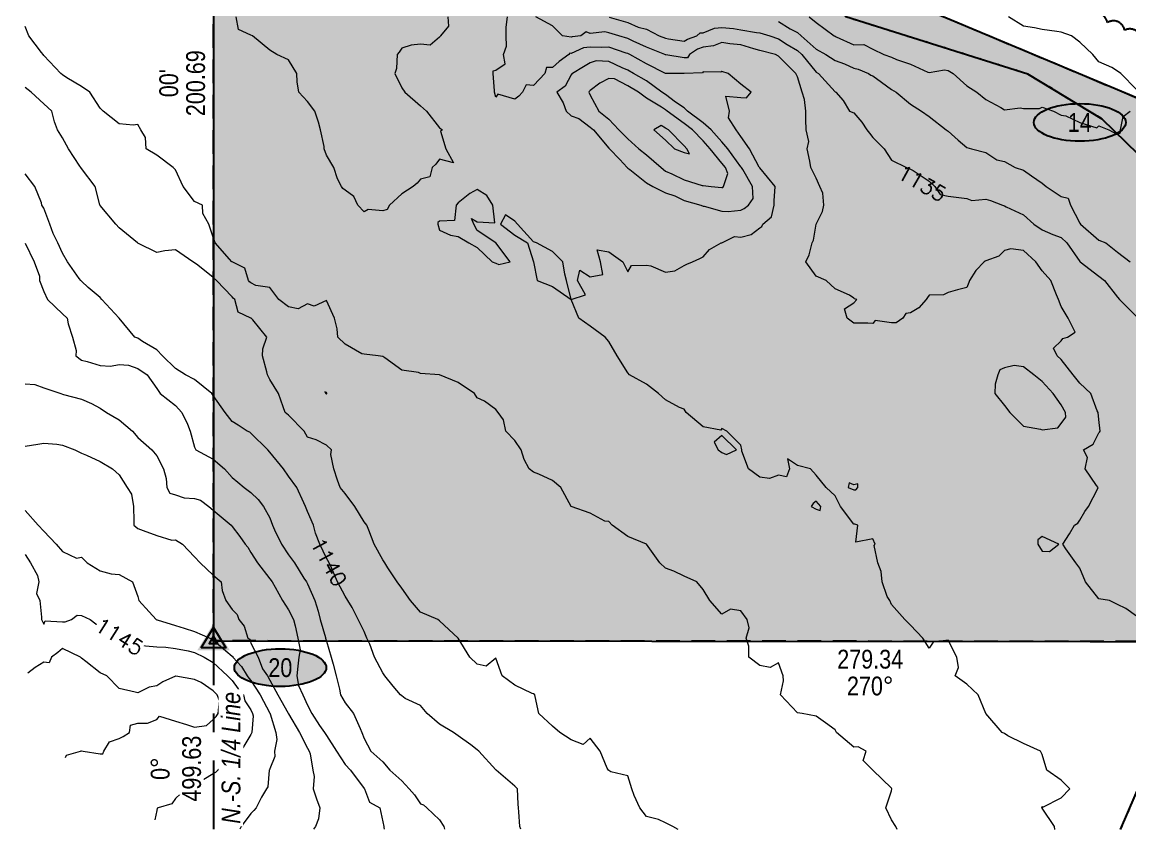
# Model space of a CAD drawing. Extents: x 496916 to 500864, y 5902350 to 5905308.
# Drawn here: x 498878 to 499466, y 5902444 to 5902873 of the extents above; entities that cross this region are included whole.
import ezdxf
from ezdxf.enums import TextEntityAlignment as Align

# ---------------------------------------------------------------- set-up
doc = ezdxf.new("R2010")
doc.units = 0
doc.header["$LTSCALE"] = 5
for name, pattern in [('0', [1, 1, 0]), ('foc-ACCESSROAD', [3.75, 2.5, -1.25]), ('foc-QUARTERLINE', [33, 25, -3, 2, -3]), ('foc-WHEELTRACKS', [2, 0.4, -1.6])]:
    doc.linetypes.add(name, pattern=pattern)
doc.layers.get('Defpoints').update_dxf_attribs({"color": 9})
doc.layers.add('C-TOPO-MAJR', color=7, linetype='Continuous', lineweight=15, true_color=0xd3aa5f)
doc.layers.add('C-TOPO-MINR', color=7, linetype='Continuous', lineweight=13, true_color=0xe9d5af)
doc.layers.add('C-TOPO-MAJR-TEXT', color=7, linetype='Continuous', true_color=0x644b1b)
for name, color, linetype in [('C-WS', 13, 'foc-ACCESSROAD'), ('F-AR', 190, 'foc-ACCESSROAD'), ('L-BD', 7, 'Continuous'), ('L-BD1', 253, 'Continuous'), ('L-MON', 1, 'Continuous'), ('L-QSEC', 8, 'foc-QUARTERLINE'), ('P-ELEVATION', 7, 'Continuous'), ('P-PROPOSED', 10, 'Continuous'), ('P-PROPOSED-H', 21, 'Continuous'), ('P-STATION', 7, 'Continuous'), ('T-BUSH', 110, '0'), ('T-WATER-P3', 160, 'foc-WHEELTRACKS')]:
    doc.layers.add(name, color=color, linetype=linetype)
doc.styles.add('80L', font='ARIALN.TTF', dxfattribs={"height": 10})
doc.styles.add('foc-LtypeFont', font='ARIALN.TTF', dxfattribs={"height": 7.35})
doc.linetypes.add('foc-TOPO-flowdirection-NOLINE', pattern='A,0,[">",foc-LtypeFont,S=0.3,R=0,X=0,Y=-0.945],-20,[">",foc-LtypeFont,S=0.3,R=0,X=0,Y=-0.945],0', length=20)

# ---------------------------------------------------------------- blocks, each defined once
blk = doc.blocks.new('Hybrd Num')
at = {"layer": 'P-ELEVATION'}
h = blk.add_hatch(color=111, dxfattribs=at)
h.dxf.hatch_style = 1
edge = h.paths.add_edge_path()
edge.add_ellipse((0, 0), major_axis=(-24.38, 0), ratio=0.410256, start_angle=0, end_angle=360)
at = {"layer": 'P-ELEVATION', "color": 7, "flags": 128}
blk.add_lwpolyline([(0, 0, 12.5, 0, 0), (-12.42, -6.43, 0, 0, 0)], format="xyseb", dxfattribs=at)
at = {"layer": 'P-ELEVATION', "color": 7}
blk.add_ellipse((0, 0), major_axis=(-24.38, 0), ratio=0.410256, dxfattribs=at)
at = {"color": 0, "style": '80L'}
blk.add_attdef('NUMBER', text='', height=10, dxfattribs=at).set_placement((0, 0), align=Align.MIDDLE_CENTER)
at = {"style": '80L', "flags": 1}
blk.add_attdef('ID', text='', height=10, dxfattribs=at).set_placement((-0.56, -3.99), align=Align.MIDDLE_CENTER)
blk = doc.blocks.new('TRIA')
blk.add_hatch(color=255).paths.add_polyline_path([(-0.041, 1.521), (-1.475, -0.867), (1.392, -0.867)])
blk = doc.blocks.new('Hybrid_EC')
at = {"color": 251}
for points in [[(-1.3, -0.74), (0, 1.42), (1.3, -0.74)], [(0.47, -0.26), (0, 0.53), (-0.47, -0.26)]]:
    blk.add_lwpolyline(points, close=True, dxfattribs=at)
at = {"layer": 'Defpoints'}
blk.add_circle((0, 0), 0.05, dxfattribs=at)
at = {"xscale": 1.2, "yscale": 1.2, "zscale": 1.2}
blk.add_blockref('TRIA', (0.05, 0.06), dxfattribs=at)

msp = doc.modelspace()

# ---------------------------------------------------------------- hatches: boundary and pattern name
at = {"layer": 'P-PROPOSED-H'}
h = msp.add_hatch(color=256, dxfattribs=at)
h.dxf.hatch_style = 1
h.paths.add_polyline_path([(499792.064, 5902543.563), (499983.42, 5902543.448), (499983.705, 5903305.009), (498979.421, 5903305.616), (498979.418, 5903177.281), (499077.803, 5903120.657), (499532.076, 5902930.048), (499621.565, 5902867.228), (499697.372, 5902782.442), (499756.172, 5902691.687), (499786.768, 5902601.121)])
h.paths.add_polyline_path([(498979.416, 5903045.479), (498979.406, 5902544.055), (499677.34, 5902543.633), (499674.244, 5902577.282), (499652.523, 5902641.575), (499606.313, 5902712.899), (499545.169, 5902781.285), (499476.521, 5902829.474), (499027.014, 5903018.084)])

# ---------------------------------------------------------------- linework, layer by layer
at = {"layer": 'C-TOPO-MAJR', "linetype": 'Continuous', "lineweight": 15, "flags": 128}
for points, elevation in [([(499189.459, 5902875.299), (499199.268, 5902872.609), (499204.728, 5902870.03), (499209.268, 5902868.923), (499215.841, 5902865.49), (499219.268, 5902864.219), (499220.806, 5902863.953), (499229.268, 5902862.613), (499230.984, 5902863.774), (499235.934, 5902865.49), (499237.747, 5902867.011), (499239.268, 5902866.972), (499245.305, 5902869.454), (499249.268, 5902869.829), (499255.348, 5902869.41), (499259.268, 5902868.706), (499267.514, 5902867.244), (499269.268, 5902867.119), (499274.647, 5902865.49), (499279.268, 5902863.795), (499283.934, 5902860.825), (499289.268, 5902857.588), (499291.592, 5902855.49), (499299.268, 5902846.241), (499300.45, 5902845.49), (499309.268, 5902835.753), (499309.671, 5902835.49), (499313.572, 5902831.186), (499316.916, 5902825.49), (499319.268, 5902824.56), (499323.417, 5902819.64), (499326.113, 5902815.49), (499327.506, 5902813.728), (499329.268, 5902811.494), (499335.405, 5902805.49), (499339.268, 5902799.423), (499347.133, 5902795.49), (499349.268, 5902794.682), (499350.764, 5902793.994), (499359.268, 5902788.189), (499362.303, 5902785.49), (499364.982, 5902781.204), (499369.268, 5902780.22), (499373.537, 5902779.759), (499379.268, 5902779.052), (499381.817, 5902778.04), (499389.268, 5902778.766), (499391.857, 5902778.079), (499398.083, 5902775.49), (499399.268, 5902775.089), (499400.045, 5902774.713), (499409.268, 5902770.328), (499414.784, 5902765.49), (499419.268, 5902762.395), (499424.784, 5902759.974), (499429.268, 5902758.297), (499432.269, 5902755.49), (499439.268, 5902745.6), (499439.362, 5902745.49), (499449.268, 5902737.754), (499452.278, 5902735.49), (499459.268, 5902726.711), (499460.249, 5902725.49), (499469.268, 5902716.382)], 2837.5), ([(499142.424, 5902444.05), (499141.967, 5902445.49), (499141.472, 5902453.286), (499141.269, 5902455.49), (499141.152, 5902457.374), (499140.653, 5902465.49), (499139.268, 5902466.967), (499129.458, 5902475.49), (499129.268, 5902475.677), (499120.131, 5902485.49), (499119.268, 5902486.285), (499115.928, 5902488.83), (499109.268, 5902493.74), (499106.772, 5902495.49), (499099.268, 5902499.902), (499092.831, 5902505.49), (499089.268, 5902509.694), (499081.181, 5902513.577), (499079.268, 5902514.827), (499078.669, 5902515.49), (499074.74, 5902520.018), (499070.382, 5902525.49), (499069.268, 5902527.208), (499064.876, 5902535.49), (499062.364, 5902542.394), (499060.835, 5902545.49), (499059.268, 5902549.005), (499056.111, 5902555.49), (499052.955, 5902561.803), (499050.59, 5902565.49), (499049.268, 5902567.906), (499045.196, 5902575.49), (499041.938, 5902582.82), (499040.738, 5902585.49), (499039.268, 5902588.117), (499035.781, 5902595.49), (499033.501, 5902601.257), (499032.383, 5902605.49), (499029.268, 5902612.826), (499028.126, 5902615.49), (499027.334, 5902617.424), (499023.694, 5902625.49), (499019.268, 5902631.516), (499016.448, 5902635.49), (499009.268, 5902644.334), (499008.26, 5902645.49), (498999.268, 5902654.482), (498998.687, 5902654.909), (498997.27, 5902655.49), (498992.528, 5902658.75), (498989.268, 5902660.548), (498985.593, 5902665.49), (498979.268, 5902674.515), (498978.548, 5902675.49), (498969.268, 5902682.849), (498964.587, 5902685.49), (498959.268, 5902688.773), (498952.277, 5902695.49), (498949.268, 5902698.6), (498941.715, 5902703.043), (498939.268, 5902704.82), (498937.71, 5902705.49), (498929.268, 5902715.49), (498920.135, 5902725.49), (498919.268, 5902726.452), (498912.897, 5902731.861), (498909.268, 5902735.13), (498908.914, 5902735.49), (498908.126, 5902736.632), (498901.941, 5902745.49), (498899.268, 5902749.984), (498896.801, 5902755.49), (498894.27, 5902760.488), (498892.546, 5902765.49), (498889.268, 5902773.938), (498888.255, 5902775.49), (498888.02, 5902776.738), (498884.539, 5902785.49), (498879.41, 5902792.115)], 2850), ([(498879.383, 5902589.999), (498882.269, 5902585.49), (498885.937, 5902578.821), (498886.592, 5902575.49), (498885.482, 5902569.277), (498887.15, 5902565.49), (498888.126, 5902556.632), (498888.044, 5902555.49), (498889.268, 5902552.992), (498889.946, 5902554.813), (498899.268, 5902554.221), (498900.608, 5902554.15), (498903.972, 5902555.49), (498906.96, 5902557.799), (498909.268, 5902557.521), (498913.846, 5902555.49), (498919.268, 5902551.39), (498927.636, 5902545.49), (498929.268, 5902544.896), (498929.975, 5902544.784), (498939.268, 5902541.734), (498943.301, 5902541.457), (498949.268, 5902540.875), (498954.08, 5902540.678), (498959.268, 5902540.024), (498965.953, 5902538.806), (498969.268, 5902537.959), (498974.448, 5902535.49), (498979.268, 5902532.693), (498986.823, 5902525.49), (498989.268, 5902523.097), (498992.482, 5902518.704), (498995.276, 5902515.49), (498995.97, 5902512.192), (498999.268, 5902507.44), (499000.12, 5902505.49), (499000.385, 5902504.373), (498999.637, 5902495.49), (498999.589, 5902495.17), (498999.268, 5902494.376), (498993.935, 5902485.49), (498989.268, 5902480.489), (498986.335, 5902478.423), (498981.614, 5902475.49), (498980.499, 5902474.26), (498979.268, 5902473.565), (498974.229, 5902470.529), (498969.268, 5902468.676), (498966.852, 5902467.906), (498962.68, 5902465.49), (498961.856, 5902462.902), (498959.268, 5902460.311), (498957.242, 5902457.516), (498949.94, 5902455.49), (498949.564, 5902455.194), (498949.268, 5902454.049), (498948.192, 5902449.12)], 2862.5)]:
    msp.add_lwpolyline(points, dxfattribs=dict(at, elevation=elevation))
at = {"layer": 'C-TOPO-MAJR', "linetype": 'Continuous', "lineweight": 15, "elevation": 2850, "flags": 128}
msp.add_lwpolyline([(499230.664, 5902805.49), (499229.268, 5902806.973), (499220.853, 5902815.49), (499219.268, 5902816.506), (499216.904, 5902817.854), (499213.076, 5902815.49), (499219.268, 5902810.07), (499224.046, 5902805.49), (499229.268, 5902803.438), (499231.937, 5902802.822), (499230.664, 5902805.49)], close=True, dxfattribs=at)
at = {"layer": 'C-TOPO-MINR', "linetype": 'Continuous', "lineweight": 13, "flags": 128}
for points, elevation in [([(499103.761, 5902875.49), (499104.118, 5902870.64), (499099.812, 5902865.49), (499099.721, 5902865.037), (499099.268, 5902864.723), (499094.335, 5902860.423), (499089.268, 5902860.98), (499084.266, 5902860.492), (499079.268, 5902858.971), (499077.919, 5902856.839), (499076.792, 5902855.49), (499076.567, 5902848.191), (499075.568, 5902845.49), (499079.268, 5902837.774), (499080.934, 5902835.49), (499089.268, 5902828.215), (499092.389, 5902825.49), (499099.268, 5902816.57), (499100.866, 5902815.49), (499099.945, 5902814.813), (499102.639, 5902805.49), (499106.834, 5902797.924), (499099.268, 5902800.002), (499097.412, 5902797.346), (499095.367, 5902795.49), (499094.13, 5902790.628), (499089.268, 5902789.285), (499087.535, 5902787.223), (499085.406, 5902785.49), (499079.268, 5902781.469), (499072.767, 5902775.49), (499071.543, 5902773.215), (499069.268, 5902772.575), (499061.45, 5902773.309), (499059.268, 5902771.909), (499055.938, 5902775.49), (499053.849, 5902780.071), (499049.268, 5902783.411), (499048.066, 5902784.288), (499047.384, 5902785.49), (499045.275, 5902789.483), (499043.22, 5902795.49), (499039.268, 5902802.015), (499038.142, 5902805.49), (499038.057, 5902806.701), (499036.094, 5902815.49), (499035.179, 5902819.579), (499033.248, 5902825.49), (499029.268, 5902830.556), (499024.746, 5902835.49), (499023.762, 5902840.997), (499023.636, 5902845.49), (499019.268, 5902852.701), (499012.96, 5902855.49), (499009.268, 5902857.911), (499000.108, 5902865.49), (498999.268, 5902865.893), (498992.604, 5902868.826), (498991.4, 5902875.49)], 2842.5), ([(499425.967, 5902443.879), (499425.715, 5902445.49), (499419.268, 5902455.165), (499418.981, 5902455.49), (499419.268, 5902456.189), (499419.644, 5902455.866), (499429.268, 5902460.769), (499433.816, 5902465.49), (499429.268, 5902470.211), (499421.702, 5902475.49), (499419.268, 5902483.685), (499418.323, 5902485.49), (499409.268, 5902489.536), (499401.005, 5902493.753), (499399.268, 5902494.846), (499397.979, 5902495.49), (499389.268, 5902505.49), (499385.179, 5902515.49), (499379.268, 5902521.143), (499373.019, 5902525.49), (499374.792, 5902529.967), (499373.838, 5902535.49), (499369.268, 5902544.516), (499361.391, 5902543.367), (499359.268, 5902540.233), (499355.826, 5902545.49), (499349.268, 5902552.53), (499346.308, 5902555.49), (499339.268, 5902563.416), (499338.293, 5902565.49), (499337.004, 5902567.754), (499334.268, 5902575.49), (499333.786, 5902580.972), (499331.91, 5902585.49), (499329.987, 5902594.771), (499330.526, 5902595.49), (499329.268, 5902598.233), (499320.387, 5902596.609), (499321.28, 5902605.49), (499319.843, 5902606.066), (499319.268, 5902606.119), (499312.129, 5902615.49), (499309.268, 5902621.217), (499304.541, 5902625.49), (499299.268, 5902632.17), (499296.157, 5902635.49), (499289.268, 5902637.296), (499284.021, 5902640.737), (499285.031, 5902635.49), (499283.549, 5902631.209), (499279.268, 5902632.159), (499274.428, 5902630.33), (499269.268, 5902631.109), (499263.344, 5902635.49), (499259.86, 5902644.898), (499259.771, 5902645.49), (499259.268, 5902648.009), (499251.787, 5902655.49), (499249.268, 5902656.832), (499248.709, 5902656.05), (499239.268, 5902657.765), (499230.327, 5902665.49), (499229.268, 5902667.167), (499226.754, 5902668.004), (499219.268, 5902672.064), (499215.636, 5902675.49), (499209.268, 5902680.38), (499200.108, 5902685.49), (499199.268, 5902686.55), (499193.602, 5902695.49), (499189.268, 5902703.138), (499187.271, 5902705.49), (499179.268, 5902711.209), (499173.277, 5902715.49), (499169.268, 5902725.49), (499176.825, 5902727.933), (499172.624, 5902735.49), (499173.824, 5902740.935), (499179.268, 5902737.419), (499186.028, 5902738.73), (499184.827, 5902745.49), (499183.024, 5902751.734), (499189.268, 5902750.751), (499196.669, 5902745.49), (499199.268, 5902740.091), (499201.273, 5902743.485), (499209.268, 5902743.722), (499211.494, 5902743.264), (499219.268, 5902739.864), (499224.179, 5902740.579), (499229.268, 5902743.485), (499230.521, 5902744.237), (499233.657, 5902745.49), (499237.542, 5902747.217), (499239.268, 5902748.129), (499242.696, 5902752.062), (499248.892, 5902755.49), (499249.166, 5902755.592), (499249.268, 5902755.598), (499255.887, 5902758.871), (499259.268, 5902758.457), (499264.774, 5902759.985), (499269.268, 5902763.436), (499270.486, 5902764.273), (499271.011, 5902765.49), (499275.457, 5902769.301), (499277.031, 5902775.49), (499276.939, 5902777.819), (499277.504, 5902785.49), (499269.268, 5902795.374), (499269.192, 5902795.49), (499268.981, 5902795.778), (499263.89, 5902805.49), (499259.268, 5902811.934), (499256.717, 5902815.49), (499252.78, 5902821.978), (499253.194, 5902825.49), (499251.326, 5902833.432), (499259.268, 5902832.694), (499262.2, 5902832.559), (499264.733, 5902835.49), (499259.268, 5902839.782), (499252.61, 5902845.49), (499249.268, 5902846.481), (499248.61, 5902846.148), (499239.268, 5902846.372), (499238.916, 5902845.842), (499229.268, 5902845.49), (499219.373, 5902845.385), (499219.268, 5902845.444), (499219.198, 5902845.49), (499209.268, 5902850.564), (499200.386, 5902855.49), (499199.268, 5902856.035), (499198.488, 5902856.27), (499189.268, 5902859.473), (499185.573, 5902859.185), (499179.268, 5902859.485), (499175.707, 5902859.052), (499169.268, 5902856.141), (499168.482, 5902856.276), (499168.057, 5902855.49), (499162.9, 5902851.859), (499159.268, 5902848.726), (499156.169, 5902848.59), (499155.315, 5902845.49), (499152.385, 5902842.374), (499149.268, 5902839.017), (499145.31, 5902839.448), (499143.353, 5902835.49), (499141.415, 5902833.344), (499139.268, 5902831.872), (499130.334, 5902834.424), (499129.268, 5902832.825), (499128.507, 5902835.49), (499128.514, 5902836.244), (499127.79, 5902845.49), (499127.886, 5902846.872), (499129.268, 5902847.19), (499134.239, 5902850.519), (499133.337, 5902855.49), (499134.804, 5902859.954), (499134.723, 5902865.49), (499134.756, 5902870.003), (499135.373, 5902875.49)], 2842.5), ([(499469.268, 5902557.167), (499463.529, 5902561.229), (499459.268, 5902563.498), (499455.007, 5902565.49), (499449.268, 5902566.426), (499442.18, 5902575.49), (499439.268, 5902582.772), (499437.131, 5902585.49), (499431.787, 5902592.971), (499430.143, 5902595.49), (499433.742, 5902601.016), (499436.355, 5902605.49), (499438.103, 5902606.655), (499439.268, 5902608.178), (499441.873, 5902612.886), (499443.796, 5902615.49), (499448.779, 5902625.002), (499448.931, 5902625.49), (499448.047, 5902626.712), (499442.076, 5902635.49), (499443.276, 5902641.482), (499441.147, 5902645.49), (499446.192, 5902648.566), (499449.268, 5902654.612), (499449.715, 5902655.043), (499449.935, 5902655.49), (499449.268, 5902661.75), (499448.966, 5902665.49), (499448.46, 5902666.298), (499445.033, 5902675.49), (499439.268, 5902681.068), (499435.718, 5902685.49), (499429.268, 5902693.524), (499427.164, 5902695.49), (499425.27, 5902699.488), (499429.268, 5902703.478), (499430.131, 5902704.627), (499432.624, 5902705.49), (499436.774, 5902707.984), (499432.944, 5902715.49), (499429.268, 5902721.701), (499427.822, 5902725.49), (499426.771, 5902727.987), (499423.73, 5902735.49), (499419.268, 5902740.57), (499415.901, 5902745.49), (499409.268, 5902751.434), (499402.493, 5902752.265), (499399.268, 5902751.381), (499396.24, 5902748.518), (499389.268, 5902745.881), (499388.924, 5902745.834), (499388.493, 5902745.49), (499384.019, 5902740.74), (499380.579, 5902735.49), (499380.28, 5902734.478), (499379.268, 5902731.856), (499374.263, 5902730.496), (499369.268, 5902729.138), (499366.837, 5902727.921), (499359.268, 5902727.683), (499358.356, 5902726.402), (499357.636, 5902725.49), (499353.766, 5902720.992), (499349.268, 5902718.292), (499346.852, 5902717.906), (499345.266, 5902715.49), (499341.681, 5902713.077), (499339.268, 5902713.049), (499330.481, 5902714.277), (499329.268, 5902712.594), (499326.703, 5902712.925), (499319.268, 5902712.925), (499315.678, 5902715.49), (499314.276, 5902720.482), (499319.268, 5902723.657), (499320.817, 5902725.49), (499319.593, 5902725.815), (499319.268, 5902726.066), (499317.031, 5902727.727), (499309.268, 5902731.12), (499304.614, 5902735.49), (499299.268, 5902737.783), (499293.76, 5902745.49), (499295.623, 5902749.136), (499297.102, 5902755.49), (499297.791, 5902756.967), (499299.268, 5902765.49), (499302.65, 5902772.108), (499303.271, 5902775.49), (499302.843, 5902781.915), (499301.156, 5902785.49), (499299.268, 5902789.84), (499296.347, 5902795.49), (499295.892, 5902798.866), (499294.528, 5902805.49), (499295.435, 5902809.323), (499293.982, 5902815.49), (499293.773, 5902820.985), (499293.743, 5902825.49), (499293.137, 5902831.621), (499291.892, 5902835.49), (499289.268, 5902843.773), (499288.382, 5902845.49), (499279.268, 5902854.679), (499277.733, 5902855.49), (499269.268, 5902857.709), (499266.177, 5902858.581), (499259.268, 5902860.705), (499253.517, 5902861.241), (499249.268, 5902861.903), (499244.694, 5902860.064), (499239.268, 5902859.421), (499236.349, 5902858.409), (499232.033, 5902855.49), (499230.929, 5902853.83), (499229.268, 5902853.769), (499219.386, 5902855.372), (499219.268, 5902855.372), (499219.015, 5902855.49), (499209.268, 5902859.376), (499202.079, 5902862.679), (499199.268, 5902864.048), (499194.482, 5902865.49), (499189.268, 5902867.108), (499187.109, 5902867.649), (499179.268, 5902866.635), (499177.157, 5902867.601), (499174.265, 5902865.49), (499169.81, 5902864.948), (499169.268, 5902864.703), (499164.671, 5902865.49), (499159.268, 5902870.786), (499150.387, 5902875.49)], 2840), ([(499279.268, 5902873.048), (499285.517, 5902869.241), (499289.268, 5902867.271), (499291.289, 5902865.49), (499299.268, 5902858.458), (499304.307, 5902855.49), (499309.268, 5902852.322), (499314.229, 5902850.529), (499319.268, 5902848.28), (499321.533, 5902847.755), (499327.102, 5902845.49), (499328.351, 5902844.573), (499329.268, 5902844.188), (499333.877, 5902840.881), (499339.268, 5902836.901), (499341.741, 5902835.49), (499349.268, 5902829.091), (499355.075, 5902825.49), (499359.268, 5902822.569), (499368.27, 5902815.49), (499369.268, 5902814.762), (499374.644, 5902810.115), (499379.268, 5902806.123), (499381.673, 5902805.49), (499389.268, 5902803.427), (499395.203, 5902799.555), (499399.268, 5902798.742), (499404.925, 5902795.49), (499409.268, 5902794.084), (499413.611, 5902791.148), (499419.268, 5902787.179), (499421.332, 5902785.49), (499426.084, 5902782.307), (499429.268, 5902780.114), (499432.975, 5902779.197), (499434.327, 5902775.49), (499439.268, 5902765.948), (499439.569, 5902765.49), (499449.268, 5902756.94), (499453.068, 5902755.49), (499459.268, 5902750.494), (499465.942, 5902745.49)], 2835), ([(499295.575, 5902875.49), (499299.268, 5902872.498), (499308.775, 5902865.49), (499309.268, 5902865.23), (499309.84, 5902864.918), (499319.268, 5902860.714), (499324.593, 5902860.815), (499329.268, 5902858.292), (499335.104, 5902855.49), (499339.268, 5902854.083), (499341.899, 5902852.86), (499349.268, 5902850.447), (499358.608, 5902846.151), (499359.268, 5902846), (499367.42, 5902847.338), (499369.268, 5902847.036), (499371.967, 5902845.49), (499379.268, 5902838.921), (499384.604, 5902835.49), (499389.268, 5902831.603), (499397.343, 5902827.415), (499399.268, 5902826.093), (499407.478, 5902827.28), (499409.268, 5902826.85), (499417.839, 5902826.919), (499419.268, 5902827.584), (499425.27, 5902825.49), (499429.268, 5902823.27), (499431.715, 5902823.043), (499439.268, 5902819.513), (499448.136, 5902816.622), (499449.268, 5902817.616), (499454.667, 5902815.49), (499459.268, 5902813.097), (499460.727, 5902814.031), (499460.727, 5902815.49), (499462.122, 5902822.637), (499465.925, 5902825.49)], 2832.5), ([(499469.268, 5902836.873), (499460.916, 5902845.49), (499459.268, 5902846.73), (499456.193, 5902848.565), (499449.268, 5902851.659), (499446.024, 5902855.49), (499439.268, 5902862.069), (499434.733, 5902865.49), (499429.268, 5902867.457), (499426.941, 5902867.817), (499419.268, 5902868.894), (499415.058, 5902869.7), (499409.268, 5902870.623), (499401.411, 5902875.49)], 2832.5), ([(499342.181, 5902443.93), (499341.543, 5902445.49), (499339.268, 5902449.071), (499336.173, 5902455.49), (499339.268, 5902464.481), (499339.465, 5902465.49), (499339.268, 5902465.863), (499329.268, 5902475.49), (499324.281, 5902480.503), (499325.749, 5902485.49), (499321.563, 5902487.785), (499319.268, 5902487.651), (499309.971, 5902495.49), (499309.268, 5902496.929), (499304.243, 5902500.516), (499299.268, 5902504.066), (499291.787, 5902505.49), (499289.268, 5902505.878), (499280.346, 5902515.49), (499281.916, 5902522.842), (499281.702, 5902525.49), (499279.268, 5902532.415), (499274.764, 5902529.994), (499269.268, 5902531.095), (499263.49, 5902535.49), (499263.49, 5902541.269), (499262.133, 5902545.49), (499263.717, 5902551.041), (499262.677, 5902555.49), (499259.268, 5902560.067), (499253.748, 5902561.011), (499249.268, 5902558.27), (499242.774, 5902565.49), (499239.268, 5902571.343), (499235.948, 5902575.49), (499229.268, 5902578.435), (499223.709, 5902581.05), (499219.268, 5902582.735), (499216.193, 5902585.49), (499209.268, 5902595.49), (499199.268, 5902599.495), (499190.994, 5902605.49), (499189.268, 5902607.577), (499187.09, 5902607.668), (499179.268, 5902611.894), (499169.268, 5902615.49), (499163.693, 5902625.49), (499159.268, 5902629.325), (499152.073, 5902632.685), (499149.268, 5902633.695), (499146.966, 5902635.49), (499144.276, 5902640.482), (499142.73, 5902645.49), (499139.268, 5902650.499), (499134.541, 5902655.49), (499133.28, 5902661.478), (499130.471, 5902665.49), (499129.268, 5902667.032), (499123.262, 5902671.496), (499119.268, 5902673.27), (499117.841, 5902675.49), (499109.268, 5902681.346), (499099.268, 5902685.49), (499089.268, 5902686.177), (499088.19, 5902686.569), (499079.268, 5902687.921), (499070.353, 5902694.405), (499069.268, 5902695.165), (499066.825, 5902695.49), (499059.268, 5902696.306), (499058.19, 5902696.569), (499049.268, 5902701.761), (499045.302, 5902705.49), (499044.96, 5902709.798), (499043.612, 5902715.49), (499039.268, 5902724.924), (499032.793, 5902721.965), (499029.268, 5902723.093), (499024.354, 5902720.405), (499019.268, 5902721.505), (499014.138, 5902725.49), (499009.268, 5902731.713), (499001.899, 5902732.86), (498999.268, 5902734.256), (498998.571, 5902734.794), (498997.962, 5902735.49), (498995.919, 5902742.141), (498989.268, 5902745.417), (498989.193, 5902745.49), (498987.871, 5902746.888), (498980.207, 5902755.49), (498979.268, 5902758.498), (498976.977, 5902765.49), (498973.676, 5902771.082), (498973.505, 5902775.49), (498969.268, 5902777.458), (498963.348, 5902785.49), (498959.268, 5902794.348), (498958.057, 5902795.49), (498949.268, 5902802.085), (498943.72, 5902805.49), (498943.273, 5902811.485), (498940.719, 5902815.49), (498939.268, 5902818.435), (498936.701, 5902818.057), (498929.268, 5902818.748), (498920.74, 5902825.49), (498919.268, 5902826.962), (498913.799, 5902835.49), (498909.268, 5902838.492), (498901.522, 5902843.236), (498899.268, 5902844.77), (498898.372, 5902845.49), (498889.268, 5902855.086), (498888.92, 5902855.49), (498888.071, 5902856.687), (498881.447, 5902865.49), (498879.42, 5902870.484)], 2845), ([(499225.927, 5902444), (499223.118, 5902445.49), (499219.268, 5902447.493), (499215.562, 5902449.196), (499209.268, 5902450.77), (499205.651, 5902455.49), (499202.73, 5902462.028), (499201.362, 5902465.49), (499199.268, 5902472.415), (499190.247, 5902474.512), (499189.268, 5902475.24), (499188.942, 5902475.49), (499188.289, 5902476.469), (499184.564, 5902485.49), (499179.268, 5902492.415), (499175.666, 5902489.092), (499169.268, 5902491.493), (499163.118, 5902495.49), (499159.268, 5902498.719), (499152.034, 5902505.49), (499150.143, 5902514.615), (499149.879, 5902515.49), (499149.268, 5902515.948), (499148.597, 5902516.162), (499139.268, 5902520.664), (499132.604, 5902525.49), (499129.268, 5902534.838), (499124.082, 5902530.677), (499119.268, 5902531.67), (499115.447, 5902535.49), (499109.268, 5902545.49), (499099.268, 5902554.781), (499098.441, 5902555.49), (499089.268, 5902559.285), (499083.976, 5902565.49), (499079.268, 5902572.022), (499076.804, 5902575.49), (499071.881, 5902582.877), (499070.237, 5902585.49), (499069.268, 5902587.16), (499064.583, 5902595.49), (499061.77, 5902602.988), (499060.678, 5902605.49), (499059.268, 5902607.379), (499054.438, 5902615.49), (499049.268, 5902622.357), (499046.677, 5902625.49), (499045.23, 5902629.528), (499043.243, 5902635.49), (499041.689, 5902643.069), (499042.048, 5902645.49), (499039.268, 5902648.078), (499033.909, 5902650.85), (499029.268, 5902652.321), (499027.488, 5902655.49), (499019.268, 5902663.943), (499017.437, 5902665.49), (499016.376, 5902668.382), (499013.846, 5902675.49), (499009.268, 5902682.997), (499008.103, 5902685.49), (499007.693, 5902687.065), (499005.422, 5902695.49), (499005.519, 5902699.239), (499007.605, 5902705.49), (499000.185, 5902714.574), (498999.377, 5902715.49), (498999.268, 5902715.583), (498992.477, 5902718.699), (498990.628, 5902725.49), (498989.86, 5902726.083), (498989.268, 5902726.759), (498980.912, 5902735.49), (498979.268, 5902737.099), (498971.046, 5902743.713), (498969.268, 5902744.884), (498968.38, 5902745.49), (498959.268, 5902751.788), (498953.536, 5902751.222), (498949.268, 5902750.425), (498939.525, 5902755.233), (498939.268, 5902755.322), (498939.077, 5902755.49), (498929.268, 5902763.556), (498927.451, 5902765.49), (498919.268, 5902775.313), (498919.161, 5902775.49), (498919.102, 5902775.656), (498916.611, 5902785.49), (498909.268, 5902795), (498908.983, 5902795.49), (498908.501, 5902796.257), (498902.427, 5902805.49), (498899.268, 5902811.297), (498896.588, 5902815.49), (498895.006, 5902819.752), (498893.537, 5902825.49), (498889.268, 5902829.296), (498882.643, 5902835.49), (498879.416, 5902837.946)], 2847.5), ([(498879.405, 5902755.325), (498884.185, 5902745.49), (498886.987, 5902737.771), (498887.083, 5902735.49), (498889.268, 5902729.582), (498891.291, 5902725.49), (498899.268, 5902717.856), (498901.66, 5902715.49), (498902.202, 5902712.556), (498904.538, 5902705.49), (498906.466, 5902698.293), (498906.244, 5902695.49), (498909.268, 5902693.215), (498912.292, 5902692.466), (498919.268, 5902690.445), (498924.721, 5902690.037), (498929.268, 5902690.913), (498934.203, 5902690.556), (498939.268, 5902688.688), (498944.206, 5902685.49), (498949.268, 5902678.221), (498951.145, 5902675.49), (498959.268, 5902669.182), (498962.574, 5902665.49), (498965.606, 5902659.152), (498966.905, 5902655.49), (498969.268, 5902647.04), (498970.073, 5902645.49), (498979.268, 5902640.546), (498985.297, 5902635.49), (498989.268, 5902630.795), (498992.21, 5902628.432), (498995.633, 5902625.49), (498999.268, 5902622.825), (499003.011, 5902619.233), (499005.978, 5902615.49), (499009.268, 5902609.493), (499010.708, 5902605.49), (499011.735, 5902603.024), (499015.476, 5902595.49), (499019.268, 5902589.878), (499022.43, 5902585.49), (499027.384, 5902577.374), (499028.656, 5902575.49), (499029.268, 5902574.461), (499033.205, 5902565.49), (499034.881, 5902559.877), (499035.967, 5902555.49), (499038.786, 5902545.972), (499038.89, 5902545.49), (499039.268, 5902543.865), (499041.752, 5902535.49), (499042.943, 5902531.815), (499044.463, 5902525.49), (499046.322, 5902518.436), (499046.834, 5902515.49), (499049.268, 5902511.185), (499053.728, 5902505.49), (499057.145, 5902497.614), (499058.134, 5902495.49), (499059.268, 5902492.272), (499062.956, 5902485.49), (499069.268, 5902479.868), (499073.054, 5902475.49), (499079.268, 5902469.812), (499083.157, 5902465.49), (499086.143, 5902462.366), (499089.268, 5902457.635), (499090.785, 5902457.007), (499092.533, 5902455.49), (499099.268, 5902449.033), (499101.597, 5902445.49), (499102.043, 5902444.075)], 2852.5), ([(498879.395, 5902680.654), (498884.516, 5902680.242), (498889.268, 5902678.508), (498898.317, 5902675.49), (498899.268, 5902675.165), (498899.808, 5902674.95), (498909.268, 5902672.491), (498914.625, 5902670.133), (498919.268, 5902667.713), (498922.603, 5902665.49), (498929.268, 5902661.43), (498936.373, 5902655.49), (498939.268, 5902652.123), (498946.708, 5902645.49), (498949.268, 5902642.309), (498952.869, 5902635.49), (498954.326, 5902630.432), (498954.589, 5902625.49), (498956.277, 5902622.499), (498959.268, 5902621.598), (498963.838, 5902620.06), (498969.268, 5902619.717), (498972.548, 5902618.77), (498976.866, 5902615.49), (498979.268, 5902613.61), (498988.696, 5902605.49), (498989.268, 5902604.852), (498993.303, 5902599.525), (498996.156, 5902595.49), (498997.568, 5902593.79), (498999.268, 5902591.032), (499002.744, 5902585.49), (499009.268, 5902577.029), (499010.53, 5902575.49), (499012.07, 5902572.688), (499015.967, 5902565.49), (499019.268, 5902560.628), (499021.803, 5902555.49), (499022.724, 5902552.034), (499024.198, 5902545.49), (499025.41, 5902539.348), (499024.734, 5902535.49), (499024.088, 5902530.671), (499023.682, 5902525.49), (499024.442, 5902520.317), (499026.798, 5902515.49), (499029.268, 5902509.966), (499031.631, 5902505.49), (499035.567, 5902499.191), (499038.238, 5902495.49), (499039.268, 5902493.852), (499044.609, 5902485.49), (499049.268, 5902478.428), (499052.051, 5902475.49), (499059.268, 5902465.696), (499059.446, 5902465.49), (499062.199, 5902458.421), (499067.636, 5902455.49), (499069.268, 5902448.009), (499069.78, 5902445.49), (499069.86, 5902444.898), (499069.969, 5902444.094)], 2855), ([(498879.39, 5902647.451), (498886.189, 5902648.569), (498889.268, 5902649.129), (498896.151, 5902648.607), (498899.268, 5902648.025), (498905.826, 5902645.49), (498909.268, 5902643.854), (498911.966, 5902642.792), (498919.268, 5902639.462), (498925.7, 5902635.49), (498929.268, 5902632.302), (498933.481, 5902625.49), (498935.885, 5902622.107), (498936.946, 5902615.49), (498937.159, 5902607.599), (498937.14, 5902605.49), (498939.268, 5902603.736), (498942.105, 5902602.653), (498949.268, 5902600.058), (498957.199, 5902597.56), (498959.268, 5902597.713), (498962.87, 5902595.49), (498969.268, 5902588.828), (498972.349, 5902585.49), (498979.268, 5902579.065), (498983.438, 5902575.49), (498983.924, 5902570.834), (498985.837, 5902565.49), (498989.268, 5902560.703), (498991.929, 5902558.152), (498992.843, 5902555.49), (498995.64, 5902551.862), (498997.674, 5902545.49), (498998.719, 5902544.941), (498999.268, 5902542.95), (499003.095, 5902535.49), (499005.467, 5902529.291), (499008.069, 5902525.49), (499009.268, 5902523.223), (499013.568, 5902515.49), (499019.057, 5902505.701), (499019.19, 5902505.49), (499019.268, 5902505.303), (499025.046, 5902495.49), (499029.268, 5902487.047), (499030.133, 5902485.49), (499030.615, 5902484.143), (499032.068, 5902475.49), (499032.734, 5902472.024), (499032.249, 5902465.49), (499034.032, 5902460.254), (499035.864, 5902455.49), (499035.152, 5902449.606), (499033.516, 5902445.49), (499032.425, 5902444.117)], 2857.5), ([(498879.386, 5902613.389), (498886.269, 5902605.49), (498889.268, 5902602.403), (498895.843, 5902595.49), (498899.268, 5902591.633), (498906.688, 5902588.07), (498909.268, 5902588.585), (498912.307, 5902585.49), (498919.268, 5902581.385), (498925.088, 5902579.671), (498929.268, 5902579.328), (498936.451, 5902575.49), (498939.268, 5902567.647), (498939.671, 5902565.49), (498945.305, 5902559.454), (498948.948, 5902555.49), (498949.268, 5902555.368), (498949.415, 5902555.343), (498959.268, 5902552.347), (498963.818, 5902550.94), (498969.268, 5902549.052), (498977.472, 5902545.49), (498979.268, 5902544.736), (498985.926, 5902538.832), (498989.268, 5902535.939), (498989.562, 5902535.784), (498989.643, 5902535.49), (498994.256, 5902530.478), (498997.246, 5902525.49), (498998.1, 5902524.322), (498999.268, 5902522.979), (499004.22, 5902515.49), (499009.268, 5902505.678), (499009.386, 5902505.49), (499009.471, 5902505.287), (499012.414, 5902495.49), (499013.054, 5902491.704), (499011.837, 5902485.49), (499012.003, 5902482.755), (499009.268, 5902476.219), (499009.116, 5902475.642), (499009.006, 5902475.49), (499008.22, 5902466.538), (499007.511, 5902465.49), (499004.939, 5902461.161), (499001.97, 5902455.49), (499000.816, 5902453.942), (498999.268, 5902452.503), (498994.007, 5902445.49), (498993.367, 5902444.141)], 2860), ([(498900.9, 5902482.132), (498901.396, 5902483.362), (498908.726, 5902485.49), (498909.051, 5902485.707), (498909.268, 5902485.707), (498910.157, 5902485.49), (498919.268, 5902484.1), (498920.698, 5902484.06), (498921.193, 5902485.49), (498924.209, 5902490.549), (498929.268, 5902492.262), (498931.492, 5902493.266), (498934.827, 5902495.49), (498935.369, 5902499.389), (498939.268, 5902500.333), (498944.272, 5902500.486), (498949.268, 5902502.283), (498950.628, 5902504.13), (498959.268, 5902501.42), (498965.006, 5902499.752), (498969.268, 5902498.198), (498975.575, 5902499.183), (498979.268, 5902502.321), (498980.879, 5902503.879), (498981.77, 5902505.49), (498982.564, 5902512.194), (498981.343, 5902515.49), (498979.268, 5902517.506), (498972.753, 5902522.005), (498969.268, 5902523.594), (498959.418, 5902525.34), (498959.268, 5902525.335), (498952.454, 5902522.304), (498949.268, 5902520.313), (498945.176, 5902519.582), (498939.268, 5902516.426), (498937.88, 5902516.878), (498929.268, 5902518.738), (498922.69, 5902525.49), (498919.268, 5902527.136), (498911.62, 5902533.138), (498909.268, 5902534.978), (498908.72, 5902535.49), (498899.268, 5902539.971), (498896.83, 5902537.928), (498893.369, 5902535.49), (498892.23, 5902532.529), (498889.268, 5902532.733), (498884.719, 5902530.039), (498880.85, 5902526.995)], 2865)]:
    msp.add_lwpolyline(points, dxfattribs=dict(at, elevation=elevation))
for points, elevation in [([(499259.613, 5902795.49), (499259.268, 5902795.959), (499252.337, 5902805.49), (499249.268, 5902809.123), (499243.519, 5902815.49), (499239.268, 5902819.201), (499230.912, 5902825.49), (499229.268, 5902827.304), (499224.538, 5902830.22), (499219.268, 5902834.228), (499217.42, 5902835.49), (499209.268, 5902841.568), (499202.287, 5902845.49), (499199.268, 5902847.199), (499196.358, 5902848.4), (499189.268, 5902851.88), (499182.503, 5902852.255), (499179.268, 5902851.071), (499175.757, 5902849.002), (499169.869, 5902845.49), (499169.563, 5902845.195), (499169.268, 5902844.675), (499165.983, 5902838.776), (499161.574, 5902835.49), (499164.888, 5902829.87), (499166.64, 5902825.49), (499169.268, 5902823.017), (499173.235, 5902821.524), (499179.268, 5902816.978), (499181.065, 5902815.49), (499189.268, 5902805.757), (499189.529, 5902805.49), (499194.964, 5902799.795), (499198.886, 5902795.49), (499199.268, 5902795.188), (499200.309, 5902794.449), (499209.268, 5902787.46), (499212.517, 5902785.49), (499219.268, 5902782.05), (499224.223, 5902780.535), (499229.268, 5902778.013), (499237.994, 5902775.49), (499239.268, 5902774.998), (499239.746, 5902775.012), (499249.268, 5902772.416), (499252.618, 5902772.141), (499259.268, 5902772.872), (499261.074, 5902773.685), (499263.334, 5902775.49), (499265.759, 5902779), (499265.489, 5902785.49), (499260.257, 5902794.501), (499259.613, 5902795.49)], 2845), ([(499251.043, 5902795.49), (499249.268, 5902797.843), (499243.033, 5902805.49), (499239.268, 5902809.62), (499233.626, 5902815.49), (499229.268, 5902818.915), (499220.12, 5902825.49), (499219.268, 5902826.138), (499217.225, 5902827.533), (499209.268, 5902832.294), (499204.983, 5902835.49), (499199.268, 5902838.889), (499192.193, 5902842.565), (499189.268, 5902842.868), (499184.349, 5902840.409), (499179.268, 5902836.432), (499178.788, 5902835.97), (499178.516, 5902835.49), (499179.268, 5902833.865), (499183.919, 5902825.49), (499189.268, 5902821.235), (499194.573, 5902815.49), (499199.268, 5902810.723), (499205.139, 5902805.49), (499209.268, 5902802.187), (499216.927, 5902795.49), (499219.268, 5902793.657), (499222.628, 5902792.13), (499229.268, 5902789.055), (499238.783, 5902785.975), (499239.268, 5902785.907), (499243.473, 5902785.49), (499249.268, 5902784.91), (499249.79, 5902784.968), (499250.142, 5902785.49), (499252.382, 5902792.376), (499251.043, 5902795.49)], 2847.5), ([(499130.764, 5902743.994), (499136.749, 5902745.49), (499129.268, 5902755.49), (499119.268, 5902762.14), (499117.589, 5902765.49), (499116.386, 5902768.372), (499119.268, 5902766.675), (499128.638, 5902766.12), (499127.59, 5902775.49), (499124.436, 5902780.659), (499119.268, 5902783.812), (499115.489, 5902781.712), (499109.268, 5902776.704), (499108.186, 5902775.49), (499107.311, 5902767.447), (499099.268, 5902766.946), (499098.508, 5902766.25), (499098.416, 5902765.49), (499099.268, 5902762.314), (499105.095, 5902759.663), (499109.268, 5902758.83), (499114.827, 5902755.49), (499119.268, 5902752.995), (499127.276, 5902745.49), (499129.268, 5902744.795), (499130.764, 5902743.994)], 2842.5), ([(499164.712, 5902745.49), (499159.268, 5902750.935), (499150.901, 5902755.49), (499149.268, 5902756.034), (499140.764, 5902765.49), (499139.268, 5902767.063), (499134.293, 5902770.465), (499131.787, 5902765.49), (499139.268, 5902759.515), (499146.003, 5902755.49), (499149.268, 5902745.49), (499151.101, 5902735.49), (499159.268, 5902732.284), (499169.268, 5902725.49), (499166.749, 5902735.49), (499165.912, 5902738.846), (499164.712, 5902745.49)], 2842.5), ([(499425.009, 5902675.49), (499419.268, 5902681.906), (499414.708, 5902685.49), (499409.268, 5902689.57), (499404.385, 5902690.374), (499399.268, 5902689.182), (499396.767, 5902687.992), (499395.747, 5902685.49), (499394.231, 5902680.527), (499394.159, 5902675.49), (499399.268, 5902669.092), (499402.124, 5902665.49), (499409.268, 5902658.19), (499418.278, 5902656.48), (499419.268, 5902656.194), (499427.461, 5902657.297), (499429.268, 5902659.644), (499431.797, 5902662.961), (499431.53, 5902665.49), (499429.268, 5902669.438), (499425.009, 5902675.49)], 2842.5), ([(499039.52, 5902675.49), (499039.268, 5902675.994), (499038.428, 5902676.33), (499039.022, 5902675.49), (499039.268, 5902675.232), (499039.482, 5902675.276), (499039.52, 5902675.49)], 2847.5), ([(499251.679, 5902643.08), (499257.031, 5902645.49), (499249.268, 5902653.253), (499245.157, 5902649.602), (499247.271, 5902645.49), (499249.268, 5902644.146), (499251.679, 5902643.08)], 2842.5), ([(499321.28, 5902625.49), (499321.28, 5902627.502), (499319.268, 5902626.928), (499316.754, 5902628.004), (499316.169, 5902625.49), (499319.268, 5902624.306), (499320.356, 5902624.402), (499321.28, 5902625.49)], 2842.5), ([(499301.371, 5902613.387), (499301.763, 5902615.49), (499299.268, 5902618.344), (499297.603, 5902617.155), (499296.605, 5902615.49), (499299.268, 5902614.063), (499301.371, 5902613.387)], 2842.5), ([(499423.153, 5902591.606), (499428.008, 5902595.49), (499419.268, 5902599.483), (499416.899, 5902597.86), (499416.857, 5902595.49), (499419.268, 5902591.811), (499423.153, 5902591.606)], 2840)]:
    msp.add_lwpolyline(points, close=True, dxfattribs=dict(at, elevation=elevation))
at = {"layer": 'C-WS', "flags": 128}
msp.add_lwpolyline([(499676.889, 5902543.67), (498979.406, 5902544.055), (498979.421, 5903305.616), (499983.705, 5903305.009), (499983.42, 5902543.448), (499856.581, 5902543.561), (499792.049, 5902543.6), (499676.889, 5902543.67)], close=True, dxfattribs=at)
at = {"layer": 'F-AR', "flags": 128}
msp.add_lwpolyline([(499673.662, 5902443.729), (499676.843, 5902465.234), (499678.695, 5902502.677), (499677.34, 5902543.633), (499674.244, 5902577.282), (499652.523, 5902641.575), (499606.313, 5902712.899), (499545.169, 5902781.285), (499476.521, 5902829.474), (499027.014, 5903018.084), (498979.416, 5903045.479), (498888.839, 5903097.621), (498879.451, 5903104.051)], dxfattribs=at)
at = {"layer": 'L-QSEC'}
msp.add_line((498979.421, 5903305.616), (498979.404, 5902444.149), dxfattribs=at)
at = {"layer": 'P-PROPOSED', "flags": 128}
msp.add_lwpolyline([(498979.416, 5903045.479), (498979.406, 5902544.055), (499677.34, 5902543.633), (499674.244, 5902577.282), (499652.523, 5902641.575), (499606.313, 5902712.899), (499545.169, 5902781.285), (499476.521, 5902829.474), (499027.014, 5903018.084)], close=True, dxfattribs=at)
at = {"layer": 'T-BUSH', "flags": 128}
msp.add_lwpolyline([(499630.264, 5902483.237, 0.5205671), (499631.45, 5902493.161, 0.5205671), (499632.636, 5902503.085, 0.5205671), (499633.822, 5902513.008, 0.5205671), (499635.008, 5902522.932, 0.5205671), (499636.194, 5902532.855, 0.5205671), (499637.38, 5902542.779, 0.5205671), (499638.566, 5902552.703, 0.5205671), (499639.752, 5902562.626, 0.5205671), (499640.938, 5902572.55, 0.5205671), (499641.904, 5902582.497, 0.5205671), (499642.867, 5902592.445, 0.5205671), (499643.831, 5902602.393, 0.5205671), (499644.795, 5902612.34, 0.5205671), (499645.759, 5902622.288, 0.5205671), (499646.723, 5902632.236, 0.5205671), (499647.686, 5902642.183, 0.5205671), (499648.65, 5902652.131, 0.5205671), (499648.722, 5902662.088, 0.5205671), (499647.975, 5902672.055, 0.5205671), (499647.228, 5902682.021, 0.5205671), (499646.481, 5902691.987, 0.5205671), (499645.734, 5902701.953, 0.5205671), (499638.697, 5902706.269, 0.5205671), (499628.867, 5902708.075, 0.5205671), (499619.037, 5902709.881, 0.5205671), (499611.638, 5902713.45, 0.5205671), (499612.976, 5902723.354, 0.5205671), (499614.313, 5902733.258, 0.5205671), (499615.651, 5902743.162, 0.5205671), (499610.063, 5902750.88, 0.5205671), (499603.281, 5902758.221, 0.5205671), (499596.499, 5902765.562, 0.5205671), (499589.717, 5902772.903, 0.5205671), (499582.936, 5902780.244, 0.5205671), (499576.154, 5902787.585, 0.5205671), (499569.372, 5902794.926, 0.5205671), (499562.59, 5902802.267, 0.5205671), (499555.631, 5902809.399, 0.5205671), (499547.247, 5902814.839, 0.5205671), (499538.863, 5902820.279, 0.5205671), (499530.479, 5902825.719, 0.5205671), (499522.095, 5902831.159, 0.5205671), (499513.712, 5902836.599, 0.5205671), (499505.328, 5902842.039, 0.5205671), (499496.944, 5902847.48, 0.5205671), (499488.56, 5902852.92, 0.5205671), (499480.176, 5902858.36, 0.5205671), (499471.792, 5902863.8, 0.5205671), (499462.964, 5902868.43, 0.5205671), (499453.865, 5902872.563, 0.5205671), (499444.766, 5902876.697, 0.5205671), (499435.666, 5902880.83, 0.5205671), (499426.567, 5902884.964, 0.5205671), (499417.467, 5902889.097, 0.5205671), (499408.368, 5902893.231, 0.5205671), (499399.269, 5902897.364, 0.5205671), (499390.169, 5902901.498, 0.5205671), (499381.07, 5902905.631, 0.5205671), (499371.97, 5902909.765, 0.5205671), (499362.871, 5902913.898, 0.5205671), (499353.771, 5902918.031, 0.5205671), (499344.672, 5902922.165, 0.5205671), (499335.573, 5902926.298, 0.5205671), (499326.473, 5902930.432, 0.5205671), (499317.374, 5902934.565, 0.5205671), (499308.274, 5902938.699, 0.5205671), (499299.175, 5902942.832, 0.5205671), (499290.076, 5902946.966, 0.5205671), (499280.976, 5902951.099, 0.5205671), (499271.877, 5902955.233, 0.5205671), (499262.296, 5902957.56, 0.5205671), (499252.346, 5902958.502, 0.5205671), (499242.397, 5902959.444, 0.5205671), (499232.447, 5902960.386, 0.5205671), (499222.497, 5902961.328, 0.5205671), (499212.547, 5902962.271, 0.5205671), (499202.598, 5902963.213, 0.5205671), (499192.648, 5902964.155, 0.5205671), (499183.13, 5902966.141, 0.5205671), (499175.424, 5902972.505, 0.5205671), (499167.717, 5902978.869, 0.5205671), (499160.011, 5902985.232, 0.5205671), (499152.304, 5902991.596, 0.5205671), (499144.598, 5902997.959, 0.5205671), (499136.892, 5903004.323, 0.5205671), (499128.084, 5903008.815, 0.5205671), (499118.777, 5903012.457, 0.5205671), (499109.47, 5903016.099, 0.5205671), (499100.163, 5903019.742, 0.5205671), (499090.857, 5903023.384, 0.5205671), (499081.55, 5903027.026, 0.5205671), (499072.243, 5903030.668, 0.5205671), (499062.936, 5903034.311, 0.5205671), (499053.629, 5903037.953, 0.5205671), (499044.322, 5903041.595, 0.5205671), (499035.388, 5903046.052, 0.5205671), (499026.545, 5903050.709, 0.5205671), (499017.702, 5903055.367, 0.5205671), (499008.859, 5903060.024, 0.5205671), (499000.017, 5903064.681, 0.5205671), (498991.174, 5903069.339, 0.5205671), (498982.331, 5903073.996, 0.5205671), (498973.582, 5903078.813, 0.5205671), (498965.217, 5903084.281, 0.5205671), (498956.851, 5903089.75, 0.5205671), (498948.486, 5903095.218, 0.5205671), (498940.12, 5903100.687, 0.5205671), (498931.755, 5903106.155, 0.5205671), (498923.389, 5903111.623, 0.5205671), (498915.024, 5903117.092, 0.5205671), (498906.658, 5903122.56, 0.5205671), (498898.293, 5903128.028, 0.5205671), (498889.927, 5903133.497, 0.5205671), (498877.816, 5903141.413, 0.5205671)], format="xyb", dxfattribs=at)
at = {"layer": 'T-WATER-P3', "flags": 128}
msp.add_lwpolyline([(499460.845, 5902443.858), (499475.841, 5902478.868), (499485.139, 5902534.742), (499500.858, 5902582.848), (499546.483, 5902665.895), (499537.703, 5902718.793), (499514.867, 5902759.004), (499451.11, 5902821.202), (499411.679, 5902845.137), (499315.031, 5902875.524), (499289.059, 5902913.045), (499299.997, 5902962.199), (499348.754, 5903037.027), (499376.715, 5903069.133), (499520.816, 5903175.724), (499737.679, 5903279.132), (499813.462, 5903327.493), (499830.753, 5903378.509)], dxfattribs=at)
at = {"layer": 'T-WATER-P3', "linetype": 'foc-TOPO-flowdirection-NOLINE', "flags": 128}
msp.add_lwpolyline([(499460.845, 5902443.858), (499475.841, 5902478.868), (499485.139, 5902534.742), (499500.858, 5902582.848), (499546.483, 5902665.895), (499537.703, 5902718.793), (499514.867, 5902759.004), (499451.11, 5902821.202), (499411.679, 5902845.137), (499315.031, 5902875.524), (499289.059, 5902913.045), (499299.997, 5902962.199), (499348.754, 5903037.027), (499376.715, 5903069.133), (499520.816, 5903175.724), (499737.679, 5903279.132), (499813.462, 5903327.493), (499830.753, 5903378.509)], dxfattribs=at)

# ---------------------------------------------------------------- block references
at = {"layer": 'L-MON', "xscale": 4.997121699999992, "yscale": 4.997121699999992, "zscale": 4.997121699999992}
msp.add_blockref('Hybrid_EC', (498979.406, 5902544.055), dxfattribs=at)
at = {"layer": 'P-STATION', "color": 1}
msp.add_blockref('Hybrd Num', (499439.177, 5902819.464), dxfattribs=at).add_auto_attribs({'NUMBER': '14'})

# ---------------------------------------------------------------- texts
at = {"layer": 'C-TOPO-MAJR-TEXT', "linetype": 'Continuous', "lineweight": 20, "char_height": 8, "width": 25.22286, "attachment_point": 5, "style": '80L', "bg_fill": 1, "box_fill_scale": 1.125, "bg_fill_color": 21, "bg_fill_transparency": 0}
for s, insert, rotation in [('{\\Fsimplex|c0;1135}', (499355.463, 5902787.081, 2837.5), 330.440686), ('{\\Fsimplex|c0;1140}', (499040.551, 5902585.953, 2850), 298.503623)]:
    msp.add_mtext(s, dxfattribs=dict(at, insert=insert, rotation=rotation))
at = {"layer": 'L-BD1', "color": 3, "style": '80L'}
for s, rotation, p in [('200.69', 89.99234, (498969.864, 5902840.308)), ("00'", 89.99234, (498955.622, 5902840.31)), ('279.34', 359.965341, (499327.931, 5902534.386)), ('270°', 359.965341, (499327.922, 5902520.144))]:
    msp.add_text(s, height=9.9942, rotation=rotation, dxfattribs=at).set_placement(p, align=Align.MIDDLE_CENTER)

# ---------------------------------------------------------------- next in the draw order: texts
at = {"layer": 'C-TOPO-MAJR-TEXT', "linetype": 'Continuous', "lineweight": 20, "insert": (498929.434, 5902546.384, 2862.5), "char_height": 8, "width": 25.22286, "attachment_point": 5, "rotation": 328.392069, "style": '80L', "bg_fill": 3, "box_fill_scale": 1.125, "bg_fill_color": 256, "bg_fill_true_color": 13158600, "bg_fill_transparency": 0}
msp.add_mtext('{\\Fsimplex|c0;1145}', dxfattribs=at)
at = {"layer": 'L-BD', "color": 3, "insert": (498946.074, 5902476.231), "char_height": 9.9942, "width": 24.45052, "attachment_point": 2, "rotation": 89.99234, "style": '80L', "bg_fill": 3, "box_fill_scale": 1.15, "bg_fill_color": 256, "bg_fill_true_color": 256, "bg_fill_transparency": 0}
msp.add_mtext('0° 499.63', dxfattribs=at)
at = {"layer": 'L-QSEC', "insert": (498983.633, 5902481.98), "char_height": 9.99424, "width": 69.82104, "attachment_point": 2, "rotation": 89.99234, "style": '80L', "bg_fill": 3, "box_fill_scale": 1.15, "bg_fill_color": 256, "bg_fill_true_color": 256, "bg_fill_transparency": 0}
msp.add_mtext('{\\fArial Narrow|b0|i1|c0|p34;N.-S. 1/4 Line}', dxfattribs=at)

# ---------------------------------------------------------------- next in the draw order: block references
at = {"layer": 'P-STATION', "color": 1}
msp.add_blockref('Hybrd Num', (499014.838, 5902529.892), dxfattribs=at).add_auto_attribs({'NUMBER': '20'})

doc.saveas('drawing.dxf')
